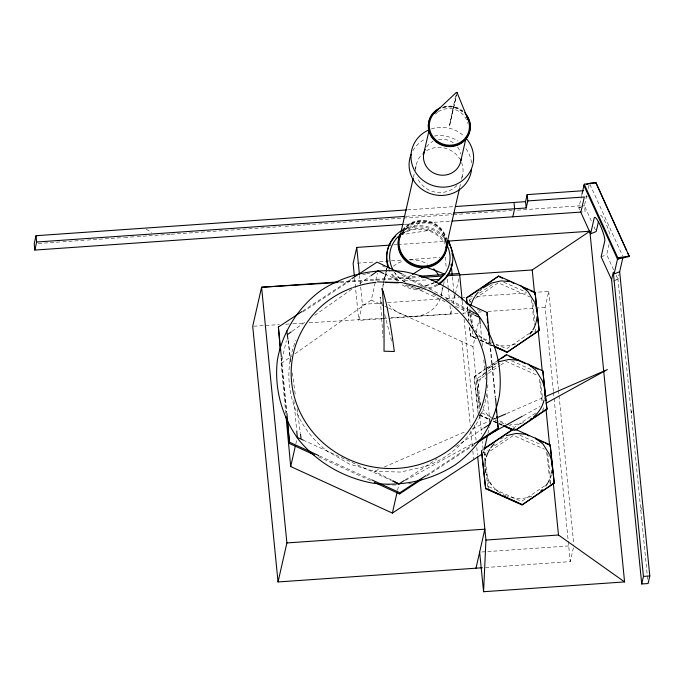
<?xml version="1.0" encoding="UTF-8"?>
<svg xmlns="http://www.w3.org/2000/svg" width="684" height="684" viewBox="0 0 684 684"><rect width="100%" height="100%" fill="white"/><g stroke="black" fill="none" stroke-linecap="round" stroke-linejoin="round"><path stroke-width="0.51" stroke-dasharray="3.42 2.56" d="M455.604 95.692L449.644 124.984L456.638 94.802M450.115 124.676L449.303 124.522M285.775 413.444L281.141 363.537L286.348 340.649M295.873 443.762L296.574 440.658M382.04 318.795L358.758 320.42L362.4 304.363L359.587 275.9M295.009 353.773L371.275 300.037L377.388 273.121M384.605 278.166L386.229 271.035M386.46 270.018L386.922 267.983M383.014 285.365L383.938 281.286M384.169 280.269L386.255 271.095M386.486 270.077L386.947 268.043M413.487 177.105L414.196 173.993M415.368 168.811L416.077 165.708M449.379 126.053L456.553 94.486M459.674 187.672L460.614 183.534M461.555 179.388L462.735 174.215M441.189 295.086L443.249 285.852M443.506 284.895L444.173 281.782M397.541 490.317L398.721 485.144M391.18 317.701L450.833 314.016L452.201 307.997M453.107 303.978L455.159 294.966M455.382 293.966L458.784 278.995M471.524 298.549L469.754 299.746L469.13 302.49L470.9 301.293M476.286 338.7L470.532 336.143L469.711 327.243M475.833 338.152L472.926 336.853L473.55 334.108M479.108 408.818L472.943 346.591L475.294 336.246M476.235 332.099L478.826 320.719M478.201 413.683L474.132 376.816L484.682 369.309M479.792 407.117L476.91 381.082L477.535 378.337L487.264 371.78M488.47 418.907L480.707 415.444L481.331 412.7L495.891 419.189M483.964 451.047L483.494 453.116L482.348 441.513M487.966 433.451L489.376 427.243M484.93 461.315L484.238 455.065L484.862 452.321L487.512 450.534M487.282 474.192L488.658 486.683L488.034 489.428L486.307 473.807M535.734 329.132L535.11 331.877L534.879 329.791M553.407 391.47L545.088 307.458L548.73 291.401L536.025 292.29M579.716 209.894L578.844 207.979L581.417 196.641M581.648 195.641L582.11 193.623M586.744 195.419L584.401 205.764L591.814 222.009M588.343 188.391L589.257 184.372M543.515 407.724L542.891 410.468L542.66 408.382M550.423 483.537L550.611 479.621M613.625 269.812L606.699 254.628L609.008 244.453M647.663 579.288L617.951 279.294L619.029 274.566M485.529 567.523L570.259 561.624L573.449 547.585M640.84 510.426L641.626 507.673M631.144 412.478L631.931 410.494M631.221 413.264L632.007 411.281M401.833 232.979L404.603 229.995M401.602 233.672L409.032 226.156L401.662 233.483M489.069 367.941L499.175 361.648M292.119 331.236L305.987 321.463M314.657 315.358L353.654 287.878M359.716 283.603L370.121 276.276M281.141 363.537L291.546 356.21M479.484 293.188L493.634 283.646M475.32 298.318L498.32 282.817L530.339 297.078M529.544 333.305L506.545 348.806L494.9 343.616M485.554 368.719L496.866 361.092M474.132 376.816L486.315 368.608M487.188 368.018L496.764 361.571M488.154 371.181L499.653 363.435M476.91 381.082L487.53 373.926M488.41 373.327L499.91 365.581M500.799 364.982L506.1 361.409L538.12 375.67M535.555 413.085L514.325 427.397L506.562 423.943M483.306 449.157L481.459 450.799L483.195 449.627M494.592 445.763L507.861 436.819M484.238 455.065L486.008 453.868M490.428 450.893L513.428 435.392L544.481 449.217M544.652 485.879L521.653 501.381L499.329 491.437M302.952 310.869L350.96 279.269M302.679 312.058L351.585 279.876M405.21 479.86L437.136 458.844M455.681 446.643L483.049 428.629M426.807 474.995L473.046 444.566M426.534 476.184L474.551 444.591M411.529 275.062L402.773 280.714L427.953 279.936M401.935 233.851L420.284 222.394M405.535 480.365L472.815 443.429M523.277 415.727L540.095 406.493M378.414 469.575L374.499 471.285L349.456 464.103L327.072 451.021A99.804 94.862 12.8 0 1 296.001 340.162M384.28 467.01L465.496 431.536M472.345 428.543L488 421.703M492.89 419.566L495.832 418.283M506.596 413.581L544.755 396.908M578.912 207.697L580.759 206.961M581.682 206.594L584.461 205.482L585.085 211.792L581.956 212.006M578.844 207.979L580.699 207.243M601.142 256.851L606.699 254.628M613.326 281.141L617.951 279.294L615.788 274.549M362.742 274.669L365.709 274.002M366.692 273.78L369.659 273.113M408.656 483.682L411.623 483.015M400.183 234.945L429.877 230.26A30.284 28.779 12.8 0 1 445.677 242.854M585.376 196.924L587.471 196.778M407.502 209.868L454.356 206.602M406.031 216.315L451.808 213.134M38.449 243.461L61.808 241.837M62.868 241.768L86.235 240.144M87.295 240.067L123.402 237.553M124.462 237.485L136.142 236.673M137.21 236.596L147.829 235.86M148.89 235.783L170.171 234.304M171.239 234.227L280.97 226.592M285.228 226.301L305.474 224.891M306.535 224.814L329.979 223.189M331.039 223.112L354.483 221.479M355.543 221.411L402.423 218.145M403.483 218.068L452.492 214.665M453.56 214.588L465.274 213.776M466.343 213.699L489.778 212.066M490.847 211.997L512.154 210.51M517.472 210.142L580.212 205.781M404.201 224.369L451.038 221.112M393.804 244.855L396.985 244.633M398.037 244.564L446.72 241.178M357.347 263.195L374.285 262.015M379.577 261.647L402.859 260.023M409.212 259.587L439.897 257.449M340.341 281.774L415.906 276.516M615.831 279.44L617.951 279.294M362.4 304.363L382.51 302.969M387.802 302.602L440.718 298.917M446.011 298.549L458.716 297.668M462.948 297.369L465.069 297.224M470.361 296.856L472.482 296.711M476.714 296.411L526.492 292.949M383.1 318.727L458.246 313.494M462.478 313.204L470.951 312.614M478.364 312.101L481.545 311.878M487.897 311.434L545.088 307.458M481.767 551.988L570.73 545.798M340.401 282.381L418.155 277.567M253.781 326.2L279.346 324.618M285.732 324.225L292.128 323.831M293.188 323.763L304.91 323.036M309.168 322.771L386.922 317.966M386.349 484.768L397.686 485.11M429.877 230.26C420.592 227.242 409.853 228.105 401.833 233.954A23.247 22.093 12.8 0 1 426.337 222.727A23.247 22.093 12.8 0 1 445.446 241.922M406.39 284.715L419.412 288.443M503.792 282.227L526.116 292.171M478.398 336.272L490.043 341.453M491.018 341.889L493.925 343.188M470.643 335.673L476.389 338.229M480.219 339.939L492.677 345.48M480.69 340.316L492.335 345.497M480.117 340.41L492.565 345.95M511.581 360.827L533.896 370.762M499.765 420.916L505.587 423.507M479.381 414.692L488.008 418.531M493.754 421.087L498.542 423.216M499.5 423.644L502.372 424.926M493.326 421.062L503.031 425.388M479.279 415.162L487.897 419.001M493.643 421.558L498.431 423.695M499.388 424.114L502.261 425.397M519.874 435.238L540.249 444.309M488.658 486.683L495.455 489.71M382.33 265.862L385.118 267.145M477.193 309.305L480.074 310.622M384.605 273.968L400.901 281.432M409.536 285.39L445.01 301.635M455.57 306.466L473.807 314.82M371.275 300.037L383.818 305.782M384.784 306.218L387.674 307.543M388.64 307.988L472.943 346.591M303.08 440.034L351.046 461.999M352.003 462.435L391.316 480.442M319.625 455.989L370.728 479.39M318.385 456.741L371.421 481.023M391.453 480.057L374.499 471.285L400.491 472.071L425.662 466.402A99.804 94.862 12.8 0 0 487.025 392.804L489.496 417.744M403.107 274.515L468.702 309.861M401.893 275.199L427.201 288.836M445.942 298.934L474.055 314.084M432.792 293.881L438.17 297.027M146.308 229.251L151.771 232.534M589.924 184.338L622.602 255.936M593.994 226.789L595.738 230.619M444.207 237.22L445.806 241.751M382.245 305.201L380.099 296.976L383.023 337.366M384.664 314.46L391.641 341.213M288.049 340.239L290.7 360.271M292.376 372.925L295.308 395.061M297.121 408.767L300.336 433.015M532.853 303.097L534.931 321.839M531.545 299.592L534.307 324.584M540.642 381.689L542.711 400.431M547.739 453.586L550.039 474.414M539.437 379.227L542.087 403.175M546.653 452.167L549.295 476.115M549.876 481.322L550.218 484.452M469.754 299.746L470.096 302.867M471.25 313.281L472.627 325.781M469.822 308.74L471.541 324.361M472.234 330.603L472.926 336.853M477.535 378.337L480.527 405.415M480.476 413.367L480.707 415.444M484.862 452.321L485.785 460.648M486.469 466.898L487.162 473.148M467.497 307.236L469.01 320.924M467.275 306.654L468.788 320.343M469.609 327.713L470.532 336.143M474.234 376.345L478.073 411.101M548.73 291.401L558.426 389.247M558.529 390.308L558.948 394.557M559.05 395.626L573.799 544.515M553.51 392.539L568.148 540.36M568.259 541.42L570.259 561.624M490.035 342.385L495.464 397.233M489.659 342.522L495.088 397.37M480.296 324.883L482.4 346.113M483.768 359.904L485.657 379.004M479.732 415.145L481.613 434.135M462.307 301.396L463.564 314.067M464.085 319.351L474.046 419.967M474.576 425.268L476.047 440.111M476.782 447.533L477.517 454.954M461.991 341.572L470.31 425.559M470.831 430.877L472.413 446.823M472.832 451.072L473.679 459.58M452.389 276.875L453.954 292.692M454.056 293.744L454.475 297.959M445.19 257.081L446.344 268.675M447.387 279.217L448.217 287.656M448.328 288.708L449.576 301.362M449.995 305.577L450.833 314.016M354.577 278.243L358.758 320.42M281.415 357.612L286.853 412.461M281.047 357.749L286.476 412.597M288.357 340.777L290.52 364.136M293.872 400.234L296.625 429.962M440.496 298.147A29.694 28.232 12.8 0 1 415.598 316.367A29.694 28.232 12.8 0 1 387.212 302.285M382.929 287.468A29.694 28.232 12.8 0 1 383.262 283.27M383.45 282.227A29.694 28.232 12.8 0 1 388.11 271.659M393.274 266.264A29.694 28.232 12.8 0 1 403.355 261.066M409.981 259.911A29.694 28.232 12.8 0 1 427.662 264.135M442.163 287.784A29.694 28.232 12.8 0 1 441.154 296.146M434.007 282.56A29.694 28.232 12.8 0 1 421.096 285.878M405.227 282.09A29.694 28.232 12.8 0 1 394.677 272.514M401.722 234.578A29.694 28.232 12.8 0 1 445.327 244.273M437.615 285.219A33.106 31.473 12.8 0 1 428.8 288.904M422.806 289.879A33.106 31.473 12.8 0 1 400.909 284.048M397.515 281.432A33.106 31.473 12.8 0 1 390.265 272.343M389.786 271.42A33.106 31.473 12.8 0 1 388.922 269.522M402.466 231.072A33.106 31.473 12.8 0 1 446.011 240.05M436.956 284.604A33.106 31.473 12.8 0 1 426.961 288.221M420.173 288.819A33.106 31.473 12.8 0 1 404.466 284.86M398.601 280.979A33.106 31.473 12.8 0 1 391.59 273.019M402.722 229.927A33.106 31.473 12.8 0 1 446.267 238.896M434.639 282.731A30.284 28.779 12.8 0 1 420.48 286.126M405.287 282.244A30.284 28.779 12.8 0 1 394.531 272.488M402.619 229.858A24.444 23.239 12.8 0 1 427.286 220.727A24.444 23.239 12.8 0 1 446.464 238.793M402.397 230.841A24.444 23.239 12.8 0 1 427.064 221.71A24.444 23.239 12.8 0 1 446.242 239.776M402.654 231.081A23.718 22.538 12.8 0 1 428.158 221.633A23.718 22.538 12.8 0 1 446.25 241.862M456.972 185.467A23.718 22.538 12.8 0 1 417.231 177.378M415.778 170.615A23.718 22.538 12.8 0 1 422.55 153.746M426.542 150.728A23.718 22.538 12.8 0 1 459.802 158.945M461.58 162.544A23.718 22.538 12.8 0 1 460.922 179.815M431.373 128.951A31.396 29.848 12.8 0 1 464.53 136.603M412.837 150.754A31.396 29.848 12.8 0 1 425.747 138.784M434.417 136.039A31.396 29.848 12.8 0 1 457.912 141.084M465.941 148.727A31.396 29.848 12.8 0 1 471.592 163.356M426.594 146.923A18.896 17.964 12.8 0 1 433.04 141.34M438.572 139.493A18.896 17.964 12.8 0 1 454.313 143.597M457.664 147.103A18.896 17.964 12.8 0 1 460.785 154.045M435.366 114.134A18.896 17.964 12.8 0 1 437.546 112.253M438.324 111.706A18.896 17.964 12.8 0 1 467.736 123.436M442.804 107.431A21.016 19.973 12.8 0 1 462.615 111.458M443.805 106.644A21.016 19.973 12.8 0 1 462.735 110.911M442.386 107.969A20.093 19.101 12.8 0 1 463.692 112.954M487.863 384.588A99.804 94.862 12.8 0 1 487.307 390.769M600.415 215.109A13.244 2.411 68.2 0 1 605.913 223.412A13.244 2.411 68.2 0 1 610.273 236.707M531.947 496.131A33.653 31.986 12.8 0 1 507.246 496.362M506.254 495.986A33.653 31.986 12.8 0 1 501.526 493.668M500.637 493.138A33.653 31.986 12.8 0 1 498.892 491.967M495.618 489.316A33.653 31.986 12.8 0 1 492.095 485.546M489.18 481.254A33.653 31.986 12.8 0 1 486.093 473.73M485.452 460.717A33.653 31.986 12.8 0 1 485.845 458.759M500.611 438.991A33.653 31.986 12.8 0 1 503.373 437.546M523.653 422.507A33.653 31.986 12.8 0 1 510.238 424.473M503.963 423.584A33.653 31.986 12.8 0 1 482.938 409.041M480.476 404.543A33.653 31.986 12.8 0 1 486.811 369.984M487.547 369.274A33.653 31.986 12.8 0 1 497.935 362.751M544.584 397.173A33.653 31.986 12.8 0 1 544.25 399.148M515.873 343.915A33.653 31.986 12.8 0 1 496.182 344.993M491.146 343.411A33.653 31.986 12.8 0 1 469.942 312.161"/><path stroke-width="1.03" d="M446.72 241.178L589.856 231.218L624.586 581.913L483.571 591.72L485.939 540.052L477.723 457.074M406.433 209.937L36.03 235.706L34.2 243.761L34.824 250.07L403.132 224.446M34.824 250.07L36.654 242.016L36.03 235.706M302.063 311.451L278.388 327.029L280.312 350.37L280.585 349.173M286.767 330.868L287.913 339.187M287.767 334.399L291.256 331.843M287.417 422.096L287.682 420.899M314.529 454.971L289.537 443.531L286.955 413.521M481.707 454.296L392.368 513.086L290.7 466.531L295.402 445.831M482.357 567.746L278.037 581.956L286.895 542.942L261.579 287.254L339.273 281.851M390.632 245.077L356.766 247.428L353.115 263.485L354.372 276.139M310.673 453.21L310.946 452.013M399.37 239.255L413.256 178.139M423.712 153.832L429.27 129.344M379.133 484.554L379.398 483.366M460.888 160.612L465.992 138.159M446.028 247.753L459.443 188.716M392.368 513.086L397.071 492.386M392.274 480.878L398.994 483.956L404.321 480.442M374.31 482.348L399.593 493.925L399.858 492.728L425.918 475.577M418.531 481.451L418.805 480.262M466.924 303.491L466.454 297.754L498.662 276.054L535.059 292.265L539.137 330.646L506.929 352.354L494.481 346.805M465.932 302.832L487.076 312.511L487.008 315.743M498.662 276.054L481.143 288.255M512.778 216.819L514.607 208.765L513.983 202.455M453.937 212.989L526.201 207.962L525.577 201.652L527.167 194.624L583.623 190.699M526.201 207.962L527.791 200.925L527.167 194.624M479.886 441.077L480.159 439.889M484.195 450.012L487.495 435.528M506.331 355.116L506.442 354.645L542.839 370.856L546.918 409.237L516.454 429.774M506.929 352.354L539.249 330.175M495.567 398.285L498.217 429.013L478.107 442.249M484.178 448.567L513.769 428.629L550.167 444.839L554.245 483.22L522.046 504.929L485.649 488.718L481.681 451.38M535.059 292.265L539.137 330.646M476.004 568.182L484.862 529.168L286.895 542.942M582.11 193.623L584.239 184.218L595.849 182.517L629.314 256.466L617.49 259.125L583.931 185.586M542.839 370.856L545.293 394.497M522.046 504.929L554.356 482.75M626.664 250.66L595.849 182.517M598.491 221.394L596.174 231.568L590.625 233.791L594.319 217.512A13.244 2.411 68.2 0 1 600.355 225.626A13.244 2.411 68.2 0 1 604.844 240.571L601.142 256.851L611.59 279.739L641.72 583.974L648.081 583.529L649.8 575.962L619.67 271.728L622.816 257.894M550.167 444.839L554.245 483.22M611.59 279.739L613.309 272.172L643.439 576.407L641.72 583.974M584.239 184.218L617.797 257.757L614.121 273.951L619.67 271.728M456.365 92.417L456.998 92.93L456.365 92.417L433.93 113.535M435.494 282.27A30.284 28.779 12.8 0 0 439.496 279.585L444.762 274.087A30.284 28.779 12.8 0 0 447.088 245.376M370.984 275.669L377.919 270.779L383.647 273.532M466.343 298.224L478.535 290.016M530.425 332.706L532.195 331.518M497.738 360.511L506.442 354.645M497.627 360.981L499.371 359.81M501.115 358.638L505.467 355.697M484.939 448.456L511.923 430.27M547.029 408.767L514.821 430.475L504.288 425.781M446.909 275.789L532.229 269.958L589.856 231.218M351.85 278.679L377.021 262.117L402.166 274.01M483.93 428.047L490.112 423.986L489.599 418.788M473.935 443.984L498.491 427.816M399.593 493.925L422.088 479.116M412.401 274.489L423.789 267.145M482.955 287.998L491.386 283.056L501.064 280.885L511.034 281.688M487.76 435.221L522.337 416.24M546.636 402.902L607.375 369.557L545.729 396.489M496.806 417.856L505.613 414.008M586.71 184.475L589.488 183.372L595.755 182.936M617.49 259.125L619.336 258.381M499.175 361.648L508.845 359.476L518.814 360.288M506.493 435.631L516.172 433.459L526.141 434.263M617.797 257.757L629.408 256.055M527.791 200.925L584.333 196.992L580.904 212.083L452.107 221.043M455.416 206.534L525.577 201.652M36.654 242.016L404.971 216.392M627.219 256.611L629.314 256.466L627.544 252.601M419.095 276.293L444.643 274.523M447.832 274.301L459.545 273.48L462.204 300.344M485.939 540.052L558.477 535.008L624.586 581.913M643.439 576.407L649.8 575.962M337.203 282.577L261.579 287.254L252.712 326.268L278.037 581.956M421.353 277.371L442.651 276.054M431.1 279.841L439.496 279.585M377.517 281.876L402.799 282.637M385.87 282.458L398.456 282.834M425.619 266.94L444.762 274.087M499.508 276.952L502.381 278.226M507.169 280.363L510.042 281.637M511.957 282.492L513.872 283.347M522.499 287.186L528.245 289.742M530.16 290.597L533.99 292.307M493.634 345.907L507.041 351.884M494.276 346.361L503.005 350.251M509.204 356.398L525.492 363.649M529.322 365.35L533.152 367.06M535.068 367.915L537.94 369.189M527.073 435.067L528.989 435.922M535.692 438.906L543.352 442.317M545.268 443.172L549.098 444.882M503.997 425.816L511.76 429.278M503.219 425.824L512.803 430.091M485.751 488.248L522.149 504.459M488.034 489.428L499.679 494.618M501.62 495.481L518.113 502.826M474.764 315.256L479.561 317.453L480.194 323.823M303.08 440.034L297.318 437.392L296.728 431.023M289.811 442.334L318.659 455.544M371.686 479.826L399.858 492.728M393.334 481.032L398.994 483.956M469.643 310.365L478.082 314.905C494.908 337.939 502.851 366.342 499.5 394.753C494.481 422.772 478.697 447.541 455.869 464.445C431.296 480.51 401.79 486.863 372.737 483.161C343.796 477.808 317.538 462.7 298.805 439.94C281.97 416.907 274.027 388.503 277.379 360.1C282.398 332.073 298.181 307.304 321.018 290.401C345.582 274.335 375.089 267.983 404.15 271.685C433.083 277.046 459.349 292.154 478.082 314.905M520.319 285.399L528.014 291.641L534.298 301.764M528.099 363.991L535.803 370.232L542.079 380.355A33.653 31.986 12.8 0 1 544.584 389.136M535.427 437.974L543.13 444.215L549.406 454.338M580.588 211.801L590.625 233.791M457.066 92.545L468.164 119.768M383.134 291.615L382.031 288.46L382.433 291.589M459.691 275.002L448.841 241.024L449.26 245.248M300.473 434.075L301.028 438.29M545.524 396.6L545.994 400.815M546.225 402.919L546.918 409.237M466.454 297.754L467.155 304.072M481.57 451.859L485.649 488.718M532.229 269.958L534.64 294.342M538.214 330.389L542.198 370.677M546.089 409.904L549.654 445.951M553.33 483.058L558.477 535.008M487.076 312.511L489.924 341.333M487.307 318.812L487.709 322.891M488.017 325.952L488.316 329.013M488.727 333.099L488.923 335.143M496.233 408.972L496.55 412.136M496.969 416.359L497.174 418.463M497.593 422.686L498.012 426.901M451.132 264.221L452.184 274.763M479.646 552.133L483.571 591.72M356.766 247.428L359.476 274.848M278.388 327.029L281.312 356.561M287.1 418.924L289.537 443.531M286.066 416.624L290.7 466.531M433.741 268.829A29.694 28.232 12.8 0 1 438.384 274.84M443.942 274.087A29.694 28.232 12.8 0 1 438.777 279.482M452.509 261.527A33.106 31.473 12.8 0 1 438.512 284.664M388.179 267.555A33.106 31.473 12.8 0 1 395.737 236.083M452.047 253.294A33.106 31.473 12.8 0 1 452.372 255.337M447.516 240.623A33.106 31.473 12.8 0 1 437.871 284.074M389.187 268.367A33.106 31.473 12.8 0 1 401.807 230.457M392.599 269.154A30.284 28.779 12.8 0 1 400.183 234.945M447.054 242.82A24.444 23.239 12.8 0 1 418.112 266.281A24.444 23.239 12.8 0 1 400.525 233.347M446.755 242.794A24.444 23.239 12.8 0 1 418.411 267.367A24.444 23.239 12.8 0 1 400.294 234.33M446.276 245.804A23.718 22.538 12.8 0 1 416.736 265.247A23.718 22.538 12.8 0 1 401.183 233.654M465.932 138.074A31.396 29.848 12.8 0 1 460.443 181.987A31.396 29.848 12.8 0 1 415.111 171.504A31.396 29.848 12.8 0 1 429.484 129.652M471.575 169.23A31.396 29.848 12.8 0 1 433.177 194.478A31.396 29.848 12.8 0 1 411.144 154.259M461.119 158.739A18.896 17.964 12.8 0 1 437.709 174.591A18.896 17.964 12.8 0 1 425.157 149.368M466.334 115.365A21.016 19.973 12.8 0 1 461.401 143.178A21.016 19.973 12.8 0 1 432.168 137.852A21.016 19.973 12.8 0 1 437.11 110.038M464.735 112.749A21.016 19.973 12.8 0 1 462.016 142.289A21.016 19.973 12.8 0 1 431.459 136.065A21.016 19.973 12.8 0 1 440.385 107.781M466.839 117.015A20.093 19.101 12.8 0 1 459.828 142.614A20.093 19.101 12.8 0 1 432.647 136.244A20.093 19.101 12.8 0 1 437.769 110.21M427.243 290.007A98.026 93.178 12.8 0 1 465.966 434.323A98.026 93.178 12.8 0 1 310.81 429.655A98.026 93.178 12.8 0 1 352.405 287.759M353.38 287.408A98.026 93.178 12.8 0 1 376.08 282.295M403.697 283.125A98.026 93.178 12.8 0 1 426.269 289.597M383.134 291.606A104.053 10.593 84.5 0 1 394.326 351.508L384.015 351.191A102.797 6.438 -88.3 0 0 382.433 291.606M471.139 326.2A99.804 94.862 12.8 0 1 472.328 327.961M476.192 334.339A99.804 94.862 12.8 0 1 477.201 336.203M551.124 475.064A33.653 31.986 12.8 0 1 550.192 477.936M549.414 479.809A33.653 31.986 12.8 0 1 548.021 482.494M547.499 483.349A33.653 31.986 12.8 0 1 545.772 485.828M542.335 489.607A33.653 31.986 12.8 0 1 540.813 490.941M498.046 491.343A33.653 31.986 12.8 0 1 496.404 490.018M491.463 484.725A33.653 31.986 12.8 0 1 489.71 482.143M485.845 472.738A33.653 31.986 12.8 0 1 485.187 468.754M485.05 466.762A33.653 31.986 12.8 0 1 485.298 461.709M486.358 456.835A33.653 31.986 12.8 0 1 489.701 449.516M490.821 447.849A33.653 31.986 12.8 0 1 494.139 443.967M549.808 455.262A33.653 31.986 12.8 0 1 552.176 467.112M552.022 470.147A33.653 31.986 12.8 0 1 551.578 473.131M544.036 400.123A33.653 31.986 12.8 0 1 533.486 416.958M531.87 418.198A33.653 31.986 12.8 0 1 530.16 419.352M544.695 390.128A33.653 31.986 12.8 0 1 544.695 396.164M536.017 322.489A33.653 31.986 12.8 0 1 532.913 329.919M531.853 331.612A33.653 31.986 12.8 0 1 530.032 334.048M470.977 305.218A33.653 31.986 12.8 0 1 474.593 296.942M475.141 296.104A33.653 31.986 12.8 0 1 478.313 292.128M479.766 290.683A33.653 31.986 12.8 0 1 481.288 289.349M534.7 302.687A33.653 31.986 12.8 0 1 536.914 311.528M537 316.564A33.653 31.986 12.8 0 1 536.256 321.531"/></g></svg>
